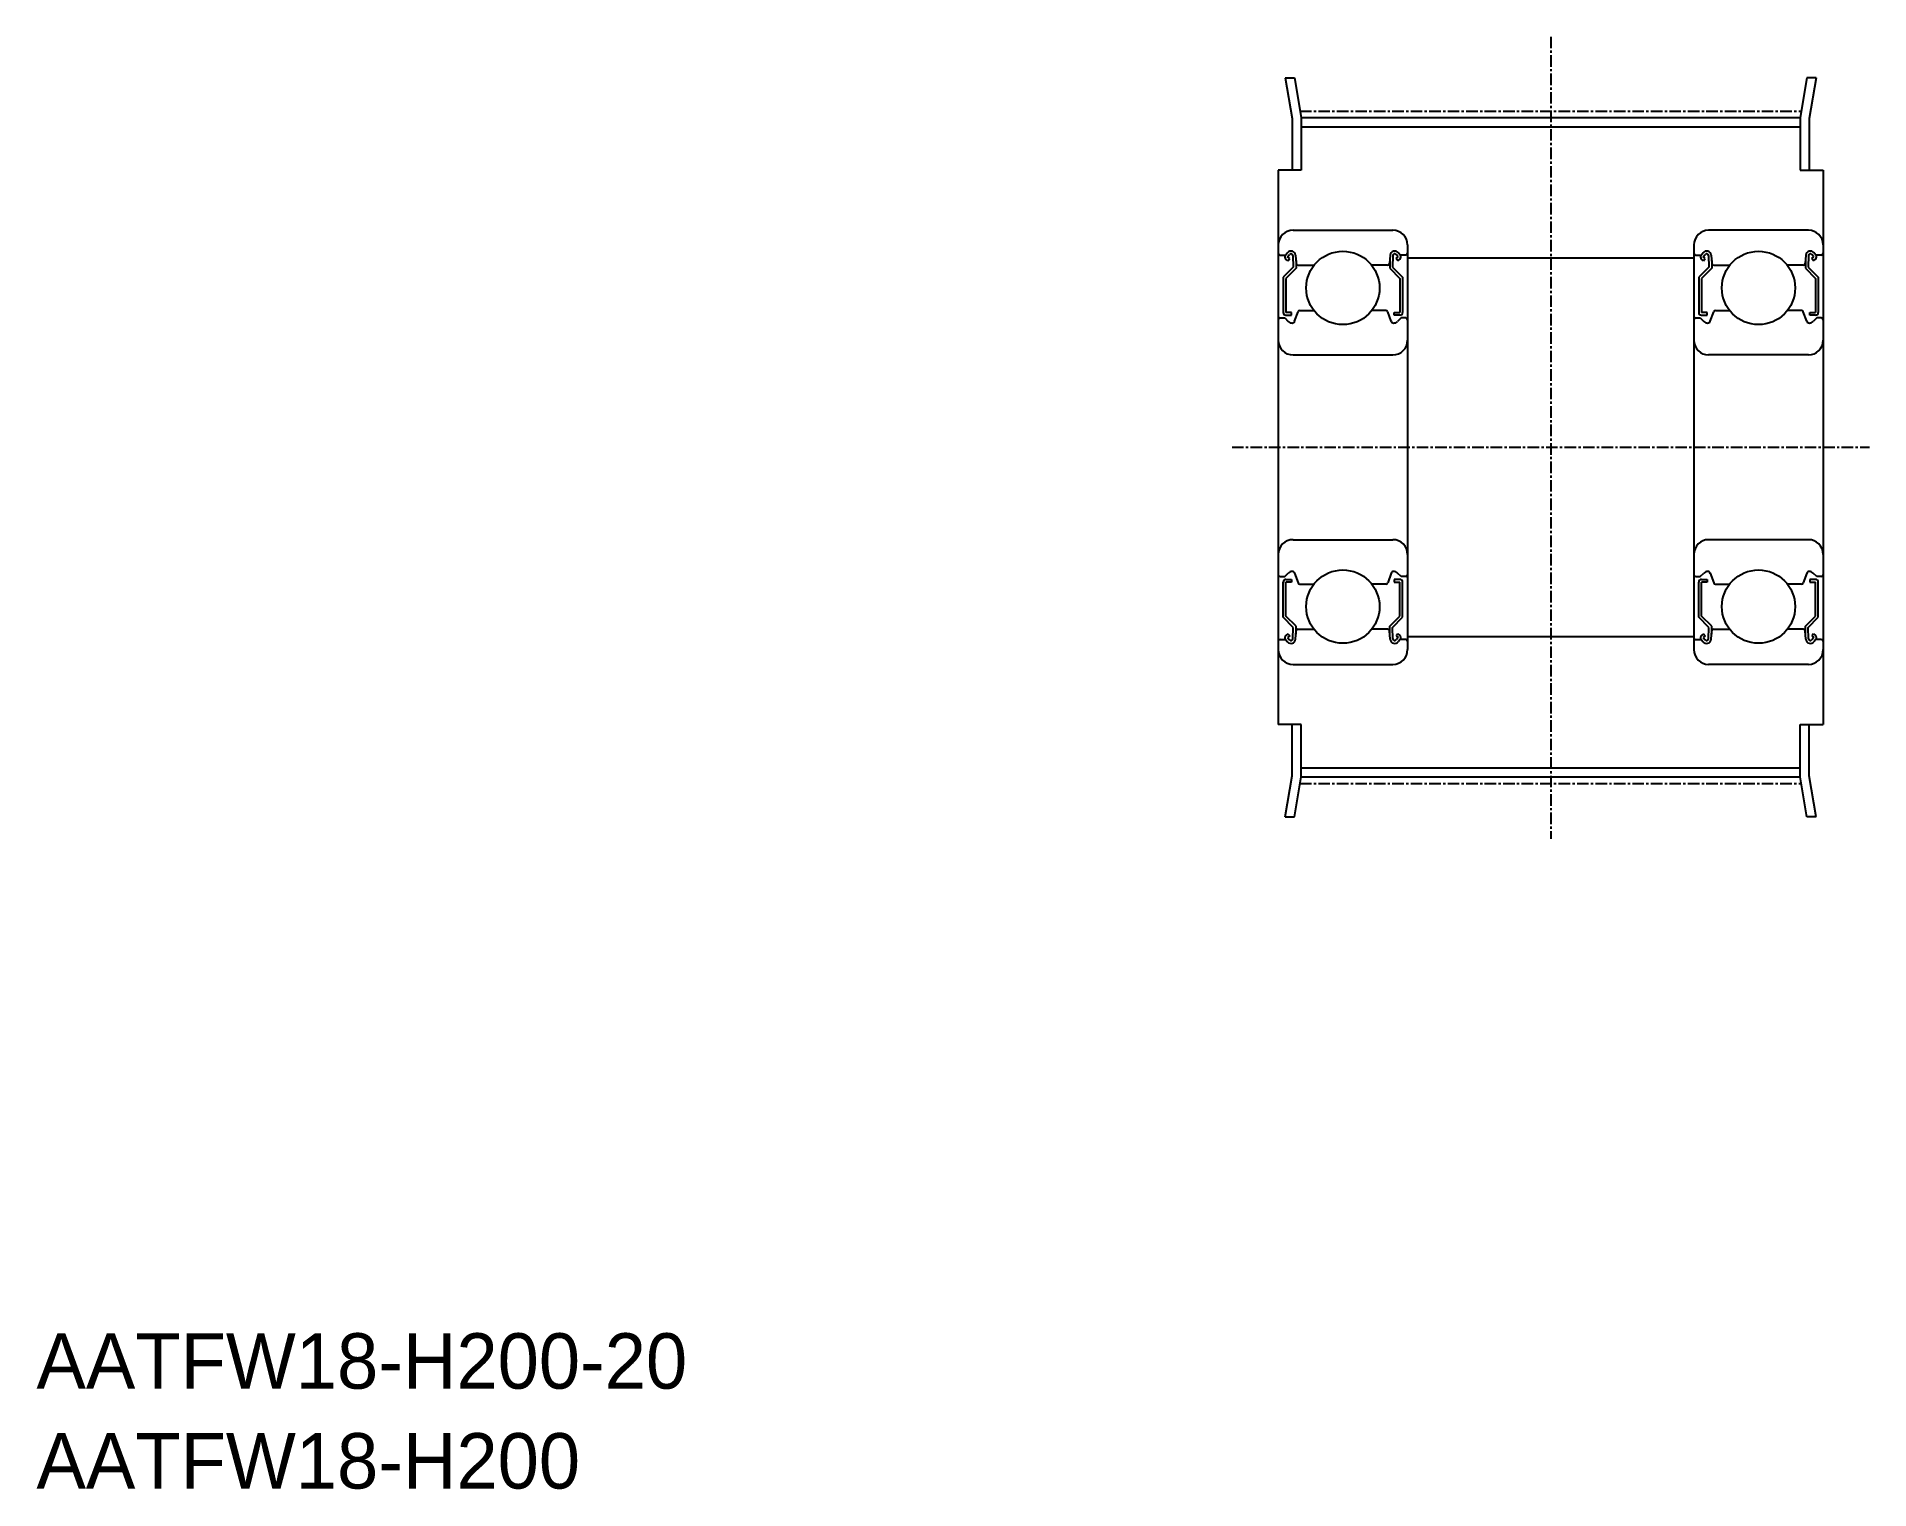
# Model space of a CAD drawing. Extents: x -286 to -88, y -61 to 96.
import ezdxf

# ---------------------------------------------------------------- set-up
doc = ezdxf.new("R2010")
doc.units = 0
doc.linetypes.add('CENTER', pattern=[2, 1.25, -0.25, 0.25, -0.25])
doc.layers.get('0').update_dxf_attribs({"linetype": 'CONTINUOUS'})
doc.layers.add('CENTER', color=1, linetype='CENTER')

msp = doc.modelspace()

# ---------------------------------------------------------------- linework, layer by layer
for p, q in [((-150.8, 91.91), (-150.05, 87.49)), ((-150.8, 91.91), (-149.77, 91.91)), ((-149.77, 91.91), (-149.05, 87.61)), ((-94.33, 91.91), (-95.05, 87.61)), ((-93.3, 91.91), (-94.33, 91.91)), ((-93.3, 91.91), (-94.05, 87.49)), ((-150.05, 87.49), (-150.05, 81.91)), ((-149.05, 87.61), (-149.05, 81.91)), ((-149.05, 87.61), (-95.05, 87.61)), ((-95.05, 87.61), (-95.05, 81.91)), ((-94.05, 87.49), (-94.05, 81.91)), ((-149.05, 86.6), (-95.05, 86.6)), ((-149.05, 81.91), (-151.55, 81.91)), ((-151.55, 81.91), (-151.55, 41.91)), ((-95.05, 81.91), (-92.55, 81.91)), ((-92.55, 81.91), (-92.55, 41.91)), ((-149.95, 75.41), (-139.15, 75.41)), ((-94.15, 75.41), (-104.95, 75.41)), ((-151.55, 73.81), (-151.55, 30.01)), ((-137.55, 73.81), (-137.55, 30.01)), ((-106.55, 73.81), (-106.55, 30.01)), ((-92.55, 73.81), (-92.55, 30.01)), ((-151.35, 72.71), (-150.77, 72.71)), ((-150.77, 72.71), (-150.55, 72.98)), ((-150.5, 72.1), (-150.73, 72.29)), ((-150.54, 72.52), (-150.32, 72.78)), ((-150.31, 72.33), (-150.54, 72.52)), ((-150.5, 72.1), (-150.31, 72.33)), ((-149.97, 72.66), (-149.92, 71.42)), ((-149.67, 72.7), (-149.59, 71.8)), ((-149.62, 72.14), (-149.62, 71.29)), ((-149.39, 71.61), (-147.67, 71.61)), ((-139.71, 71.61), (-141.43, 71.61)), ((-139.43, 72.7), (-139.51, 71.8)), ((-139.48, 72.14), (-139.48, 71.29)), ((-139.13, 72.66), (-139.18, 71.42)), ((-138.79, 72.33), (-138.56, 72.52)), ((-138.6, 72.1), (-138.79, 72.33)), ((-138.56, 72.52), (-138.78, 72.78)), ((-138.6, 72.1), (-138.37, 72.29)), ((-138.33, 72.71), (-138.55, 72.98)), ((-137.75, 72.71), (-138.33, 72.71)), ((-106.35, 72.71), (-105.77, 72.71)), ((-105.77, 72.71), (-105.55, 72.98)), ((-105.5, 72.1), (-105.73, 72.29)), ((-105.54, 72.52), (-105.32, 72.78)), ((-105.31, 72.33), (-105.54, 72.52)), ((-105.5, 72.1), (-105.31, 72.33)), ((-104.97, 72.66), (-104.92, 71.42)), ((-104.67, 72.7), (-104.59, 71.8)), ((-104.62, 72.14), (-104.62, 71.29)), ((-104.39, 71.61), (-102.67, 71.61)), ((-94.71, 71.61), (-96.43, 71.61)), ((-94.43, 72.7), (-94.51, 71.8)), ((-94.48, 72.14), (-94.48, 71.29)), ((-94.13, 72.66), (-94.18, 71.42)), ((-93.79, 72.33), (-93.56, 72.52)), ((-93.6, 72.1), (-93.79, 72.33)), ((-93.56, 72.52), (-93.78, 72.78)), ((-93.6, 72.1), (-93.37, 72.29)), ((-93.33, 72.71), (-93.55, 72.98)), ((-92.75, 72.71), (-93.33, 72.71)), ((-149.92, 71.42), (-151.02, 70.32)), ((-151.02, 70.32), (-151.02, 66.51)), ((-149.62, 71.29), (-150.72, 70.19)), ((-150.72, 70.19), (-150.72, 66.51)), ((-139.48, 71.29), (-138.38, 70.19)), ((-139.18, 71.42), (-138.08, 70.32)), ((-138.38, 70.19), (-138.38, 66.51)), ((-138.08, 70.32), (-138.08, 66.51)), ((-104.92, 71.42), (-106.02, 70.32)), ((-106.02, 70.32), (-106.02, 66.51)), ((-104.62, 71.29), (-105.72, 70.19)), ((-105.72, 70.19), (-105.72, 66.51)), ((-94.48, 71.29), (-93.38, 70.19)), ((-94.18, 71.42), (-93.08, 70.32)), ((-93.38, 70.19), (-93.38, 66.51)), ((-93.08, 70.32), (-93.08, 66.51)), ((-151.35, 65.91), (-150.85, 65.91)), ((-150.85, 65.91), (-150.48, 65.54)), ((-150.1, 66.51), (-150.72, 66.51)), ((-150.72, 66.21), (-150.1, 66.21)), ((-150.1, 66.21), (-150.1, 66.51)), ((-149.77, 65.56), (-149.4, 66.58)), ((-149.21, 66.71), (-147.67, 66.71)), ((-139.89, 66.71), (-141.43, 66.71)), ((-139.33, 65.56), (-139.7, 66.58)), ((-139, 66.21), (-139, 66.51)), ((-139, 66.51), (-138.38, 66.51)), ((-138.38, 66.21), (-139, 66.21)), ((-138.25, 65.91), (-138.62, 65.54)), ((-137.75, 65.91), (-138.25, 65.91)), ((-106.35, 65.91), (-105.85, 65.91)), ((-105.85, 65.91), (-105.48, 65.54)), ((-105.1, 66.51), (-105.72, 66.51)), ((-105.72, 66.21), (-105.1, 66.21)), ((-105.1, 66.21), (-105.1, 66.51)), ((-104.77, 65.56), (-104.4, 66.58)), ((-104.21, 66.71), (-102.67, 66.71)), ((-94.89, 66.71), (-96.43, 66.71)), ((-94.33, 65.56), (-94.7, 66.58)), ((-94, 66.51), (-93.38, 66.51)), ((-94, 66.21), (-94, 66.51)), ((-93.38, 66.21), (-94, 66.21)), ((-93.25, 65.91), (-93.62, 65.54)), ((-92.75, 65.91), (-93.25, 65.91)), ((-151.55, 65.31), (-151.55, 21.91)), ((-92.55, 65.31), (-92.55, 21.91)), ((-149.95, 61.91), (-139.15, 61.91)), ((-94.15, 61.91), (-104.95, 61.91)), ((-149.95, 41.91), (-139.15, 41.91)), ((-94.15, 41.91), (-104.95, 41.91)), ((-151.35, 37.91), (-150.85, 37.91)), ((-150.85, 37.91), (-150.48, 38.29)), ((-149.77, 38.27), (-149.4, 37.25)), ((-139.33, 38.27), (-139.7, 37.25)), ((-138.25, 37.91), (-138.62, 38.29)), ((-137.75, 37.91), (-138.25, 37.91)), ((-106.35, 37.91), (-105.85, 37.91)), ((-105.85, 37.91), (-105.48, 38.29)), ((-104.77, 38.27), (-104.4, 37.25)), ((-94.33, 38.27), (-94.7, 37.25)), ((-93.25, 37.91), (-93.62, 38.29)), ((-92.75, 37.91), (-93.25, 37.91)), ((-151.02, 33.51), (-151.02, 37.31)), ((-150.72, 37.61), (-150.1, 37.61)), ((-150.72, 33.63), (-150.72, 37.31)), ((-150.1, 37.31), (-150.72, 37.31)), ((-150.1, 37.61), (-150.1, 37.31)), ((-149.21, 37.11), (-147.67, 37.11)), ((-139.89, 37.11), (-141.43, 37.11)), ((-138.38, 37.61), (-139, 37.61)), ((-139, 37.61), (-139, 37.31)), ((-139, 37.31), (-138.38, 37.31)), ((-138.38, 33.63), (-138.38, 37.31)), ((-138.08, 33.51), (-138.08, 37.31)), ((-106.02, 33.51), (-106.02, 37.31)), ((-105.72, 37.61), (-105.1, 37.61)), ((-105.72, 33.63), (-105.72, 37.31)), ((-105.1, 37.31), (-105.72, 37.31)), ((-105.1, 37.61), (-105.1, 37.31)), ((-104.21, 37.11), (-102.67, 37.11)), ((-94.89, 37.11), (-96.43, 37.11)), ((-94, 37.61), (-94, 37.31)), ((-93.38, 37.61), (-94, 37.61)), ((-94, 37.31), (-93.38, 37.31)), ((-93.38, 33.63), (-93.38, 37.31)), ((-93.08, 33.51), (-93.08, 37.31)), ((-149.92, 32.41), (-151.02, 33.51)), ((-149.62, 32.53), (-150.72, 33.63)), ((-149.97, 31.17), (-149.92, 32.41)), ((-149.67, 31.13), (-149.59, 32.03)), ((-149.62, 31.69), (-149.62, 32.53)), ((-149.39, 32.21), (-147.67, 32.21)), ((-139.71, 32.21), (-141.43, 32.21)), ((-139.43, 31.13), (-139.51, 32.03)), ((-139.48, 32.53), (-138.38, 33.63)), ((-139.48, 31.69), (-139.48, 32.53)), ((-139.18, 32.41), (-138.08, 33.51)), ((-139.13, 31.17), (-139.18, 32.41)), ((-104.92, 32.41), (-106.02, 33.51)), ((-104.62, 32.53), (-105.72, 33.63)), ((-104.97, 31.17), (-104.92, 32.41)), ((-104.67, 31.13), (-104.59, 32.03)), ((-104.62, 31.69), (-104.62, 32.53)), ((-104.39, 32.21), (-102.67, 32.21)), ((-94.71, 32.21), (-96.43, 32.21)), ((-94.43, 31.13), (-94.51, 32.03)), ((-94.48, 32.53), (-93.38, 33.63)), ((-94.48, 31.69), (-94.48, 32.53)), ((-94.18, 32.41), (-93.08, 33.51)), ((-94.13, 31.17), (-94.18, 32.41)), ((-151.35, 31.11), (-150.77, 31.11)), ((-150.77, 31.11), (-150.55, 30.85)), ((-150.5, 31.73), (-150.73, 31.54)), ((-150.31, 31.5), (-150.54, 31.31)), ((-150.54, 31.31), (-150.32, 31.05)), ((-150.5, 31.73), (-150.31, 31.5)), ((-138.6, 31.73), (-138.79, 31.5)), ((-138.79, 31.5), (-138.56, 31.31)), ((-138.56, 31.31), (-138.78, 31.05)), ((-138.6, 31.73), (-138.37, 31.54)), ((-138.33, 31.11), (-138.55, 30.85)), ((-137.75, 31.11), (-138.33, 31.11)), ((-106.35, 31.11), (-105.77, 31.11)), ((-105.77, 31.11), (-105.55, 30.85)), ((-105.5, 31.73), (-105.73, 31.54)), ((-105.31, 31.5), (-105.54, 31.31)), ((-105.54, 31.31), (-105.32, 31.05)), ((-105.5, 31.73), (-105.31, 31.5)), ((-93.6, 31.73), (-93.79, 31.5)), ((-93.79, 31.5), (-93.56, 31.31)), ((-93.56, 31.31), (-93.78, 31.05)), ((-93.6, 31.73), (-93.37, 31.54)), ((-93.33, 31.11), (-93.55, 30.85)), ((-92.75, 31.11), (-93.33, 31.11)), ((-149.95, 28.41), (-139.15, 28.41)), ((-147.25, 28.41), (-147.25, 28.41)), ((-144.55, 28.41), (-144.55, 28.41)), ((-94.15, 28.41), (-104.95, 28.41)), ((-99.55, 28.41), (-99.55, 28.41)), ((-96.85, 28.41), (-96.85, 28.41)), ((-149.05, 21.91), (-151.55, 21.91)), ((-150.05, 16.34), (-150.05, 21.91)), ((-149.05, 16.22), (-149.05, 21.91)), ((-95.05, 16.22), (-95.05, 21.91)), ((-95.05, 21.91), (-92.55, 21.91)), ((-94.05, 16.34), (-94.05, 21.91)), ((-150.8, 11.91), (-150.05, 16.34)), ((-149.77, 11.91), (-149.05, 16.22)), ((-149.05, 17.22), (-95.05, 17.22)), ((-149.05, 16.22), (-95.05, 16.22)), ((-94.33, 11.91), (-95.05, 16.22)), ((-93.3, 11.91), (-94.05, 16.34)), ((-150.8, 11.91), (-149.77, 11.91)), ((-93.3, 11.91), (-94.33, 11.91))]:
    msp.add_line(p, q)
at = {"color": 7, "linetype": 'CONTINUOUS'}
for p, q in [((-137.55, 72.41), (-106.55, 72.41)), ((-137.55, 31.41), (-106.55, 31.41))]:
    msp.add_line(p, q, dxfattribs=at)
for centre in [(-144.55, 69.16), (-99.55, 69.16), (-144.55, 34.66), (-99.55, 34.66)]:
    msp.add_circle(centre, 3.97)
for centre, radius, start, end in [((-149.95, 73.81), 1.6, 90, 180), ((-139.15, 73.81), 1.6, 0, 90), ((-104.95, 73.81), 1.6, 90, 180), ((-94.15, 73.81), 1.6, 0, 90), ((-151.35, 72.91), 0.2, 180, 270), ((-150.54, 72.52), 0.3, 139.9098, 229.9963), ((-150.17, 72.65), 0.5, 4.987, 139.9098), ((-150.17, 72.65), 0.2, 2.3754, 139.9922), ((-149.39, 71.81), 0.2, 184.987, 270), ((-139.71, 71.81), 0.2, 270, 355.013), ((-138.93, 72.65), 0.5, 40.0902, 175.013), ((-138.93, 72.65), 0.2, 40.0078, 177.6246), ((-138.56, 72.52), 0.3, 310.0037, 40.0902), ((-137.75, 72.91), 0.2, 270, 0), ((-106.35, 72.91), 0.2, 180, 270), ((-105.54, 72.52), 0.3, 139.9098, 229.9963), ((-105.17, 72.65), 0.5, 4.987, 139.9098), ((-105.17, 72.65), 0.2, 2.3754, 139.9922), ((-104.39, 71.81), 0.2, 184.987, 270), ((-94.71, 71.81), 0.2, 270, 355.013), ((-93.93, 72.65), 0.5, 40.0902, 175.013), ((-93.93, 72.65), 0.2, 40.0078, 177.6246), ((-93.56, 72.52), 0.3, 310.0037, 40.0902), ((-92.75, 72.91), 0.2, 270, 0), ((-151.35, 65.71), 0.2, 90, 180), ((-150.72, 66.51), 0.3, 180, 270), ((-150.05, 65.96), 0.6, 225, 272.8048), ((-150.05, 65.66), 0.3, 265.5374, 340.0299), ((-149.21, 66.51), 0.2, 90, 160.0299), ((-139.89, 66.51), 0.2, 19.9701, 90), ((-139.05, 65.66), 0.3, 199.9701, 274.4626), ((-139.05, 65.96), 0.6, 267.1952, 315), ((-138.38, 66.51), 0.3, 270, 0), ((-137.75, 65.71), 0.2, 0, 90), ((-106.35, 65.71), 0.2, 90, 180), ((-105.72, 66.51), 0.3, 180, 270), ((-105.05, 65.96), 0.6, 225, 272.8048), ((-105.05, 65.66), 0.3, 265.5374, 340.0299), ((-104.21, 66.51), 0.2, 90, 160.0299), ((-94.89, 66.51), 0.2, 19.9701, 90), ((-94.05, 65.66), 0.3, 199.9701, 274.4626), ((-94.05, 65.96), 0.6, 267.1952, 315), ((-93.38, 66.51), 0.3, 270, 0), ((-92.75, 65.71), 0.2, 0, 90), ((-149.95, 63.51), 1.6, 180, 270), ((-139.15, 63.51), 1.6, 270, 0), ((-104.95, 63.51), 1.6, 180, 270), ((-94.15, 63.51), 1.6, 270, 0), ((-149.95, 40.31), 1.6, 90, 180), ((-139.15, 40.31), 1.6, 0, 90), ((-104.95, 40.31), 1.6, 90, 180), ((-94.15, 40.31), 1.6, 0, 90), ((-151.35, 38.11), 0.2, 180, 270), ((-150.05, 37.86), 0.6, 87.1952, 135), ((-150.05, 38.16), 0.3, 19.9701, 94.4626), ((-139.05, 38.16), 0.3, 85.5374, 160.0299), ((-139.05, 37.86), 0.6, 45, 92.8048), ((-137.75, 38.11), 0.2, 270, 0), ((-106.35, 38.11), 0.2, 180, 270), ((-105.05, 37.86), 0.6, 87.1952, 135), ((-105.05, 38.16), 0.3, 19.9701, 94.4626), ((-94.05, 38.16), 0.3, 85.5374, 160.0299), ((-94.05, 37.86), 0.6, 45, 92.8048), ((-92.75, 38.11), 0.2, 270, 0), ((-150.72, 37.31), 0.3, 90, 180), ((-149.21, 37.31), 0.2, 199.9701, 270), ((-139.89, 37.31), 0.2, 270, 340.0299), ((-138.38, 37.31), 0.3, 0, 90), ((-105.72, 37.31), 0.3, 90, 180), ((-104.21, 37.31), 0.2, 199.9701, 270), ((-94.89, 37.31), 0.2, 270, 340.0299), ((-93.38, 37.31), 0.3, 0, 90), ((-149.39, 32.01), 0.2, 90, 175.013), ((-139.71, 32.01), 0.2, 4.987, 90), ((-104.39, 32.01), 0.2, 90, 175.013), ((-94.71, 32.01), 0.2, 4.987, 90), ((-151.35, 30.91), 0.2, 90, 180), ((-149.95, 30.01), 1.6, 180, 270), ((-150.54, 31.31), 0.3, 130.0037, 220.0902), ((-150.17, 31.17), 0.5, 220.0902, 355.013), ((-150.17, 31.18), 0.2, 220.0078, 357.6246), ((-138.93, 31.17), 0.5, 184.987, 319.9098), ((-139.15, 30.01), 1.6, 270, 0), ((-138.93, 31.18), 0.2, 182.3754, 319.9922), ((-138.56, 31.31), 0.3, 319.9098, 49.9963), ((-137.75, 30.91), 0.2, 0, 90), ((-106.35, 30.91), 0.2, 90, 180), ((-104.95, 30.01), 1.6, 180, 270), ((-105.54, 31.31), 0.3, 130.0037, 220.0902), ((-105.17, 31.17), 0.5, 220.0902, 355.013), ((-105.17, 31.18), 0.2, 220.0078, 357.6246), ((-93.93, 31.17), 0.5, 184.987, 319.9098), ((-94.15, 30.01), 1.6, 270, 0), ((-93.93, 31.18), 0.2, 182.3754, 319.9922), ((-93.56, 31.31), 0.3, 319.9098, 49.9963), ((-92.75, 30.91), 0.2, 0, 90)]:
    msp.add_arc(centre, radius, start, end)
at = {"layer": 'CENTER', "color": 1, "linetype": 'CENTER'}
for p, q in [((-122.05, 96.36), (-122.05, 9.51)), ((-149.2, 88.3), (-94.9, 88.3)), ((-156.55, 51.91), (-87.55, 51.91)), ((-149.2, 15.53), (-94.9, 15.53))]:
    msp.add_line(p, q, dxfattribs=at)

# ---------------------------------------------------------------- texts
at = {"color": 7, "linetype": 'CONTINUOUS'}
for s, p in [('AATFW18-H200-20', (-285.99, -50)), ('AATFW18-H200', (-285.99, -60.81))]:
    msp.add_text(s, height=6, dxfattribs=at).set_placement(p)

doc.saveas('drawing.dxf')
